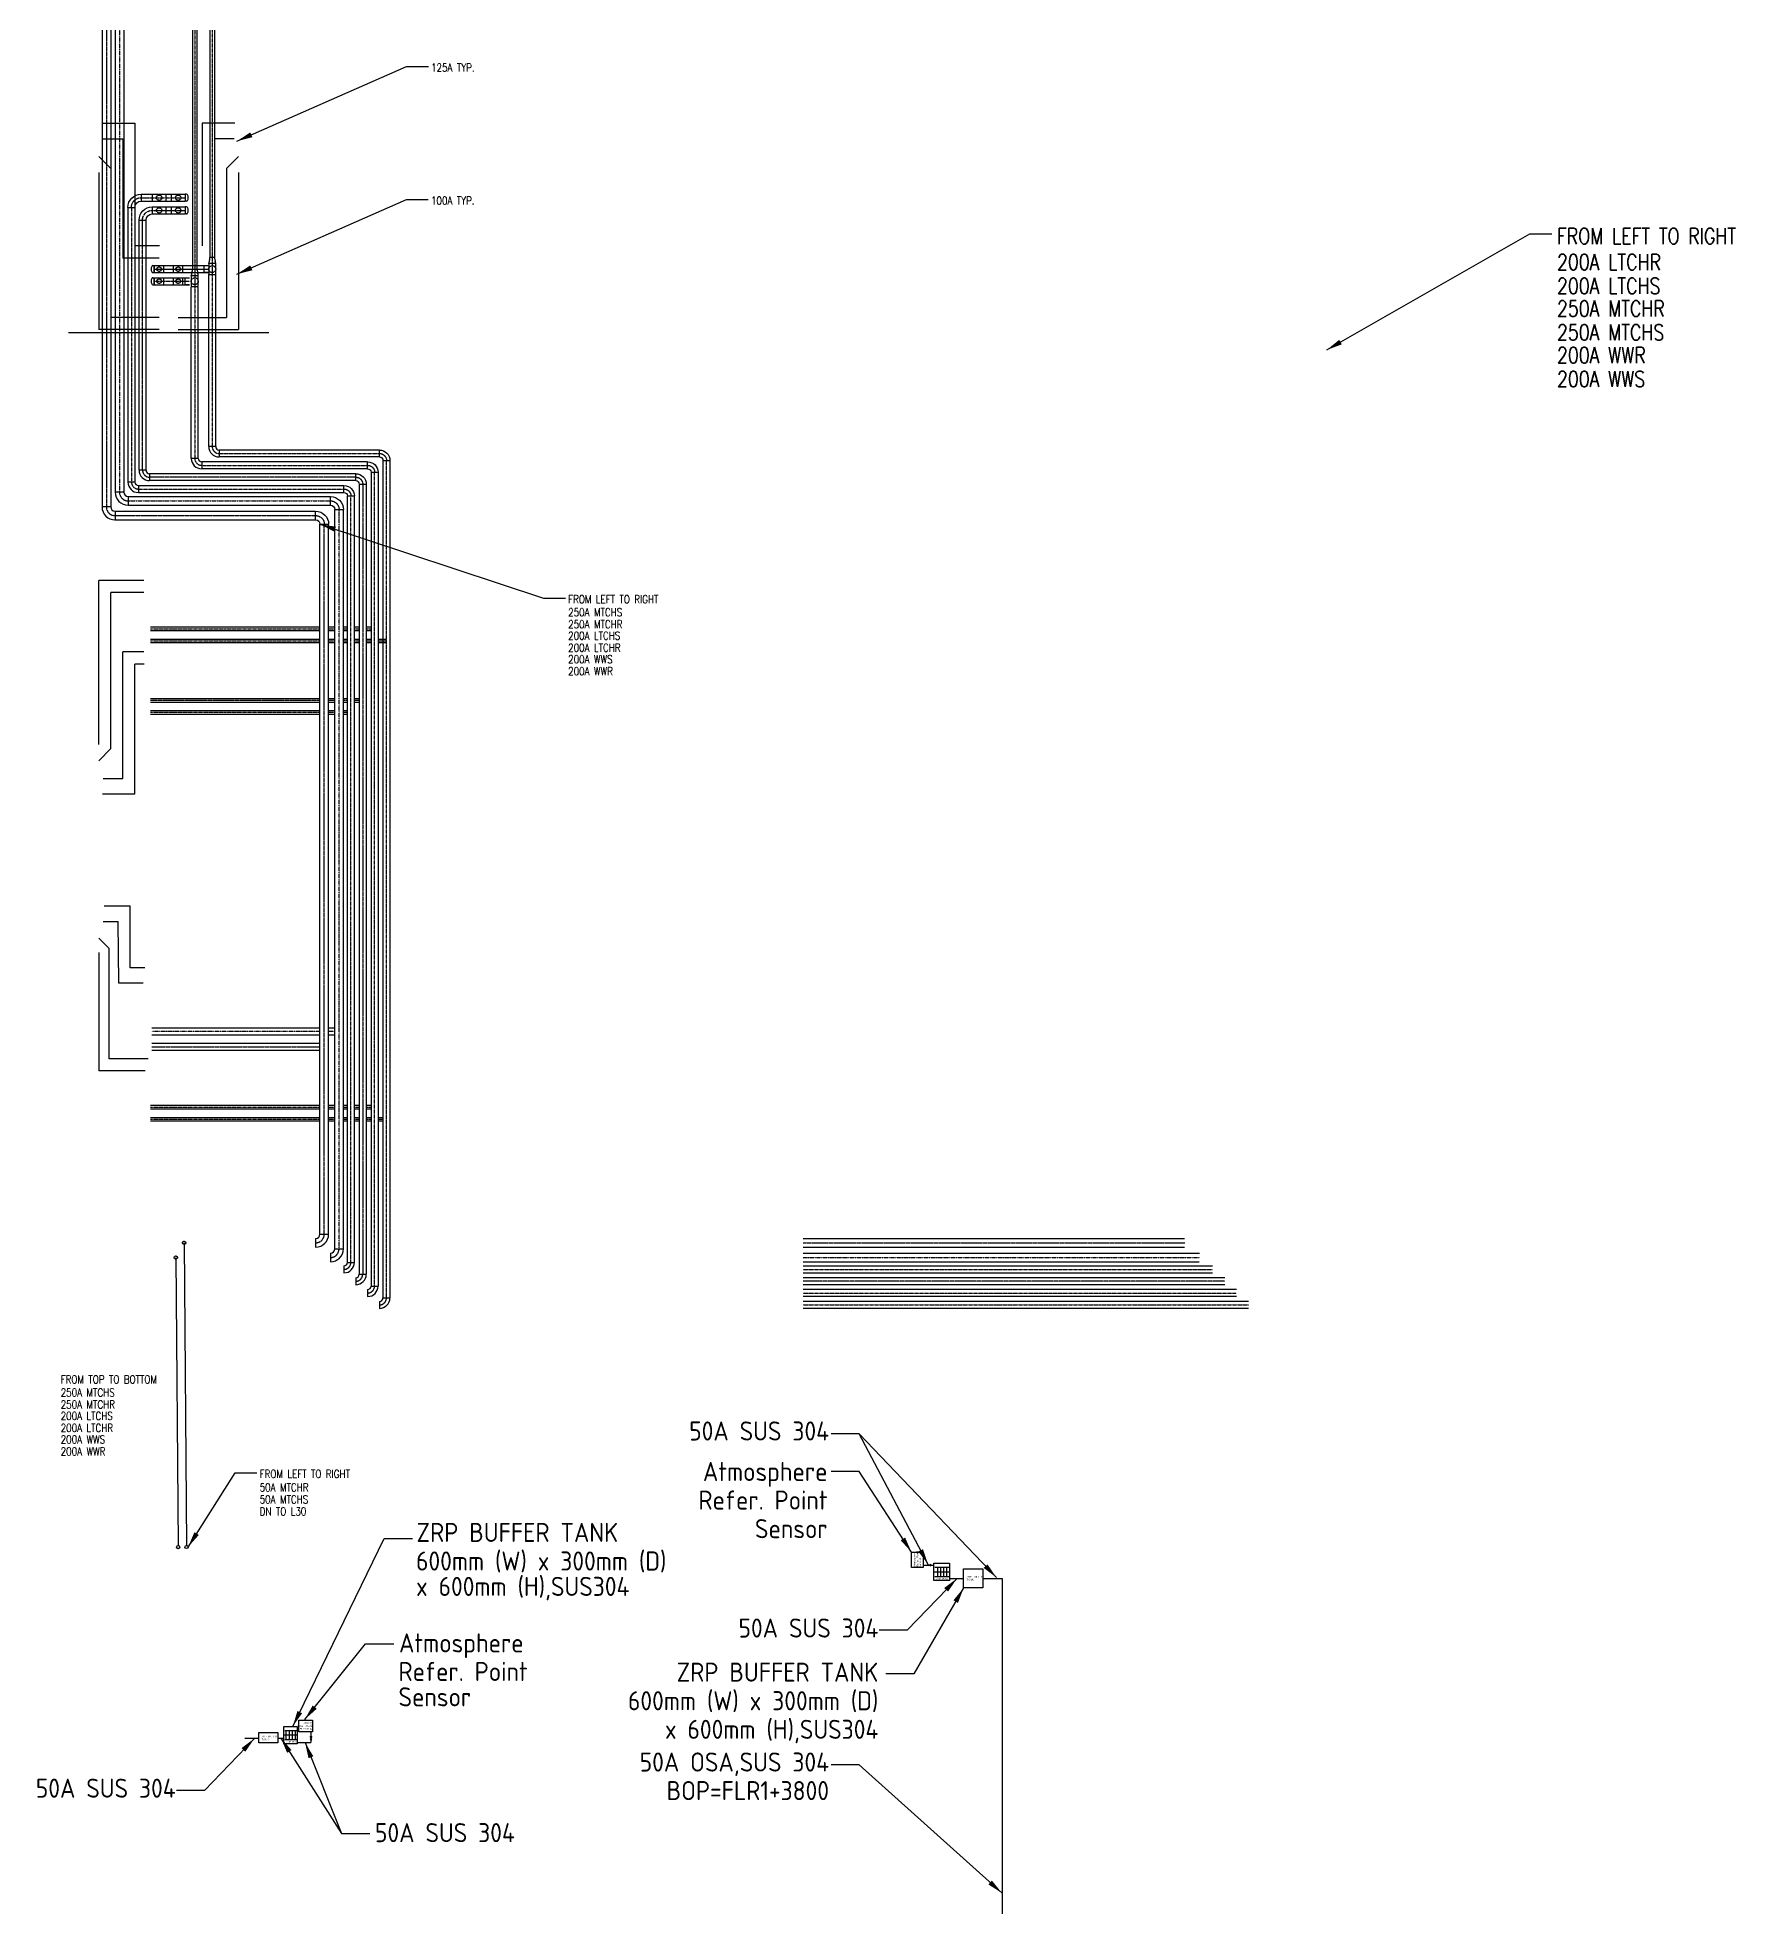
# Model space of a CAD drawing. Extents: x -32000 to 416743, y -254124 to 144214.
# Drawn here: x 359205 to 412674, y 19859 to 78729 of the extents above; entities that cross this region are included whole.
import ezdxf
from ezdxf.enums import TextEntityAlignment as Align

# ---------------------------------------------------------------- set-up
doc = ezdxf.new("R2010")
doc.units = 0
doc.header["$LTSCALE"] = 10
for name, pattern in [('XFM1P40$0$CENTER', [2, 1.25, -0.25, 0.25, -0.25]), ('XFM1P40$0$CENTER2', [1.125, 0.75, -0.125, 0.125, -0.125]), ('XFM1P40$0$HIDDEN2', [0.1875, 0.125, -0.0625])]:
    doc.linetypes.add(name, pattern=pattern)
for name, color, linetype in [('XFAC-F-IS-OSA-40-南棟$0$DETL-TXT', 250, 'Continuous'), ('XFAC-F-IS-OSA-40-南棟$0$I-EQ-TXT', 250, 'Continuous'), ('XFAC-F-IS-OSA-40-南棟$0$I-MEQPM-COMP', 2, 'Continuous'), ('XFAC-F-IS-OSA-40-南棟$0$I-OSA-PIPE', 140, 'Continuous'), ('XFAC-F-IS-OSA-40-南棟$0$IC-PNL-TXT', 250, 'Continuous'), ('XFAC-F-IS-OSA-40-南棟$0$U-EQPM', 22, 'Continuous'), ('XFAC-F-IS-OSA-40-南棟$0$界面', 4, 'Continuous'), ('XFM1P40$0$M-CWTR-CENT', 1, 'XFM1P40$0$CENTER2'), ('XFM1P40$0$M-CWTR-TEXT', 250, 'Continuous'), ('XFM1P40$0$M-PIPE-CHWR13', 94, 'Continuous'), ('XFM1P40$0$M-PIPE-CHWR13_CL', 93, 'XFM1P40$0$CENTER2'), ('XFM1P40$0$M-PIPE-CHWR20', 110, 'Continuous'), ('XFM1P40$0$M-PIPE-CHWR20_CL', 111, 'XFM1P40$0$CENTER'), ('XFM1P40$0$M-PIPE-CHWS12', 130, 'Continuous'), ('XFM1P40$0$M-PIPE-CHWS12_CL', 132, 'XFM1P40$0$CENTER2'), ('XFM1P40$0$M-PIPE-CHWS5', 160, 'Continuous'), ('XFM1P40$0$M-PIPE-CHWS5_CL', 161, 'XFM1P40$0$CENTER2'), ('XFM1P40$0$M-PIPE-TEXT-ARROR', 250, 'Continuous'), ('XFM1P40$0$M-PIPE-WWR28', 22, 'Continuous'), ('XFM1P40$0$M-PIPE-WWR28_CL', 23, 'XFM1P40$0$CENTER2'), ('XFM1P40$0$M-PIPE-WWS35', 10, 'Continuous'), ('XFM1P40$0$M-PIPE-WWS35_CL', 11, 'XFM1P40$0$CENTER2')]:
    doc.layers.add(name, color=color, linetype=linetype)
doc.styles.add('XFAC-F-IS-OSA-40-南棟$0$aa-txt', font='isocp.shx', dxfattribs={"bigfont": 'chineset.shx'})
doc.styles.add('XFM1P40$0$12P7-XCM2P10$0$AA-TXT', font='simplex.shx', dxfattribs={"bigfont": 'china.shx'})
doc.styles.add('XFM1P40$0$STANDARD', font='SIMPLEX', dxfattribs={"bigfont": 'BIGFONT'})
doc.dimstyles.new('XFAC-F-IS-OSA-40-南棟$0$adim-200', dxfattribs={"dimscale": 200, "dimtxt": 0.3, "dimasz": 0.25, "dimexe": 0.1, "dimexo": 0.5, "dimgap": 0.15, "dimtad": 0, "dimdec": 4, "dimzin": 3, "dimdsep": 46, "dimtxsty": 'XFAC-F-IS-OSA-40-南棟$0$aa-txt', "dimcen": 2.5, "dimclrd": 256, "dimclre": 256, "dimclrt": 256, "dimadec": 0, "dimazin": 0, "dimtfac": 1, "dimtdec": 0, "dimtmove": 0, "dimatfit": 3, "dimfxl": 1, "dimtolj": 1, "dimtzin": 0, "dimarcsym": 0})
doc.dimstyles.new('XFM1P40$0$Standard', dxfattribs={"dimtxt": 0.18, "dimasz": 0.18, "dimexe": 0.18, "dimexo": 0.0625, "dimgap": 0.09, "dimtad": 0, "dimtih": 1, "dimtoh": 1, "dimdec": 4, "dimzin": 0, "dimdsep": 46, "dimtxsty": 'XFM1P40$0$STANDARD', "dimcen": 0.09, "dimadec": 0, "dimazin": 0, "dimtfac": 1, "dimtdec": 4, "dimtofl": 0, "dimtmove": 0, "dimatfit": 3, "dimfxl": 1, "dimtolj": 1, "dimtzin": 0, "dimarcsym": 0})

# ---------------------------------------------------------------- blocks, each defined once
blk = doc.blocks.new('XFM1P40$0$Ca-200')
for p, q in [((-11, 0), (11, 0)), ((11, -4.3), (11, 0)), ((-11, -4.3), (-11, 0))]:
    blk.add_line(p, q)
for centre, radius, start, end in [((-6.8, -4.3), 4.2, 180, 241.90824), ((0, 8.4), 18.5, 241.90824, 298.09176), ((6.8, -4.3), 4.2, 298.09176, 0)]:
    blk.add_arc(centre, radius, start, end)
blk = doc.blocks.new('XFM1P40$0$Ca-250')
for p, q in [((13.7, 0), (-13.7, 0)), ((-13.7, -5.4), (-13.7, 0)), ((13.7, -5.4), (13.7, 0))]:
    blk.add_line(p, q)
for centre, radius, start, end in [((-8.5, -5.4), 5.17, 180, 241.93827), ((0, 10.5), 23.2, 241.93827, 298.06173), ((8.5, -5.4), 5.17, 298.06173, 0)]:
    blk.add_arc(centre, radius, start, end)
blk = doc.blocks.new('XFM1P40$0$Es-250')
for p, q in [((-38.1, 51.7525), (-38.1, 24.4475)), ((13.6525, 0), (-13.6525, 0))]:
    blk.add_line(p, q)
for radius in [51.7525, 24.4475]:
    blk.add_arc((-38.1, 0), radius, 0, 90)
at = {"color": 1, "linetype": 'XFM1P40$0$CENTER'}
blk.add_arc((-38.1, 0), 38.1, 0, 90, dxfattribs=at)
blk = doc.blocks.new('XFM1P40$0$90h-12')
at = {"ltscale": 1000}
for p, q in [((32.385, 0), (0, 0)), ((48.5775, 16.1925), (48.5775, 48.5775))]:
    blk.add_line(p, q, dxfattribs=at)
for radius in [48.5775, 16.1925]:
    blk.add_arc((48.5775, 0), radius, 90, 180, dxfattribs=at)
at = {"layer": 'XFM1P40$0$M-CWTR-CENT'}
blk.add_arc((48.5775, 0), 32.385, 90, 180, dxfattribs=at)
blk = doc.blocks.new('XFM1P40')
blk.add_line((360187.9, 69432.8), (366487.9, 69432.8))
at = {"layer": 'XFM1P40$0$M-PIPE-CHWR13'}
for p, q in [((361252.1, 76029.4), (362277.9, 76029.4)), ((362277.9, 76029.4), (362277.9, 72160.7)), ((364397.9, 76029.4), (364397.9, 72160.7)), ((365423.8, 76029.4), (364397.9, 76029.4)), ((362817.1, 73390.2, 0), (363859.5, 73390.2, 0)), ((362817.1, 73171.1, 0), (363859.5, 73171.1, 0)), ((362821.6, 73390.2, 0), (362821.6, 73171.1, 0)), ((363254.2, 73390.2, 0), (363254.2, 73171.1, 0)), ((363421.6, 73390.2, 0), (363421.6, 73171.1, 0)), ((363854.2, 73390.2, 0), (363854.2, 73171.1, 0)), ((362406.4, 65097.3, 0), (362406.4, 72975, 0)), ((362625.5, 65097.3, 0), (362625.5, 72975, 0)), ((363050.5, 72160.7), (362277.9, 72160.7)), ((369229.7, 64987.8, 0), (362735, 64987.8, 0)), ((369229.7, 64768.8, 0), (362735, 64768.8, 0)), ((369339.2, 64659.3, 0), (369339.2, 39775.1, 0)), ((369558.2, 64659.3, 0), (369558.2, 39775.1, 0)), ((362277.9, 54900.9), (362277.9, 58994.2)), ((362570.6, 58994.2), (362277.9, 58994.2)), ((362768.2, 57911.2, 0), (368102.9, 57911.2, 0)), ((362768.2, 57797.2, 0), (368102.9, 57797.2, 0)), ((368375.9, 57911.2, 0), (368566.4, 57911.2, 0)), ((368375.9, 57797.2, 0), (368566.4, 57797.2, 0)), ((368839.4, 57911.2, 0), (368966.4, 57911.2, 0)), ((368839.4, 57797.2, 0), (368966.4, 57797.2, 0)), ((369185.3, 57911.2, 0), (369339.2, 57911.2, 0)), ((369185.3, 57797.2, 0), (369339.2, 57797.2, 0)), ((361252.1, 54900.9), (362277.9, 54900.9)), ((396590.9, 39665.6, 0), (383320.3, 39665.6, 0)), ((396590.9, 39446.6, 0), (383320.3, 39446.6, 0))]:
    blk.add_line(p, q, dxfattribs=at)
at = {"layer": 'XFM1P40$0$M-PIPE-CHWR13_CL', "ltscale": 0.5}
for p, q in [((362821.6, 73280.7, 0), (363853.8, 73280.7, 0)), ((362516, 65097.3, 0), (362516, 72975, 0)), ((369229.7, 64878.3, 0), (362735, 64878.3, 0)), ((369448.7, 64659.3, 0), (369448.7, 39775.1, 0)), ((362768.2, 57854.2, 0), (368102.9, 57854.2, 0)), ((368375.9, 57854.2, 0), (368566.4, 57854.2, 0)), ((368839.4, 57854.2, 0), (368966.4, 57854.2, 0)), ((369185.3, 57854.2, 0), (369339.2, 57854.2, 0)), ((396590.9, 39556.1, 0), (383320.3, 39556.1, 0))]:
    blk.add_line(p, q, dxfattribs=at)
at = {"layer": 'XFM1P40$0$M-PIPE-CHWR13_CL', "linetype": 'XFM1P40$0$HIDDEN2', "ltscale": 0.5}
for centre in [(363037.9, 73280.7, 0), (363637.9, 73280.7, 0)]:
    blk.add_circle(centre, 84.2, dxfattribs=at)
at = {"layer": 'XFM1P40$0$M-PIPE-CHWR20'}
for p, q in [((361652.8, 83340.8, 0), (361652.8, 64405.5, 0)), ((361925.8, 83341.2, 0), (361925.8, 64405.5, 0)), ((362062.3, 64269, 0), (368429.9, 64269, 0)), ((362062.3, 63996, 0), (368429.9, 63996, 0)), ((368566.4, 40574.9, 0), (368566.4, 63859.5, 0)), ((368839.4, 40574.5, 0), (368839.4, 63859.5, 0)), ((361277.5, 50885.5), (361743.1, 50885.5, 0)), ((361767.7, 48938.7, 0), (361743.1, 50885.5, 0)), ((362532.6, 48938.7), (361767.7, 48938.7, 0)), ((362807.1, 47538.2), (368102.9, 47538.2, 0)), ((362807.1, 47319.2), (368102.9, 47319.2, 0)), ((368375.9, 47538.2, 0), (368566.4, 47538.2, 0)), ((368375.9, 47319.2, 0), (368566.4, 47319.2, 0)), ((363563.8, 40301.9, 0), (363637.5, 31232.6, 0)), ((383320.3, 40438.4, 0), (395791.1, 40438.4, 0)), ((383320.3, 40165.4, 0), (395788.9, 40165.4, 0))]:
    blk.add_line(p, q, dxfattribs=at)
blk.add_circle((363637.9, 31182.6), 50, dxfattribs=at)
at = {"layer": 'XFM1P40$0$M-PIPE-CHWR20_CL', "ltscale": 0.5}
for p, q in [((361789.3, 83340.8, 0), (361789.3, 64405.5, 0)), ((362062.3, 64132.5, 0), (368429.9, 64132.5, 0)), ((368702.9, 40574.9, 0), (368702.9, 63859.5, 0)), ((362807.1, 47428.7), (368102.9, 47428.7, 0)), ((368375.9, 47428.7, 0), (368566.4, 47428.7, 0)), ((383320.3, 40301.9, 0), (395791.1, 40301.9, 0))]:
    blk.add_line(p, q, dxfattribs=at)
blk.add_circle((363563.8, 40301.9, 0), 50, dxfattribs=at)
at = {"layer": 'XFM1P40$0$M-PIPE-CHWS12'}
for p, q in [((361239.3, 83943.2, 0), (361239.3, 63941.9, 0)), ((361512.3, 83941.1, 0), (361512.3, 63941.9, 0)), ((361639.6, 63805.4, 0), (367966.4, 63805.4, 0)), ((361644.9, 63532.4, 0), (367966.4, 63532.4, 0)), ((368102.9, 41039.8, 0), (368102.9, 63395.9, 0)), ((368375.9, 41038.5, 0), (368375.9, 63395.9, 0)), ((361302.9, 51375.5), (362127.7, 51375.5, 0)), ((362127.7, 49428.7, 0), (362127.7, 51375.5, 0)), ((362588, 49428.7), (362127.7, 49428.7, 0)), ((362807.1, 47048.2), (368102.9, 47048.2, 0)), ((362807.1, 46829.2), (368102.9, 46829.2, 0)), ((363825.3, 40765.5, 0), (363898.8, 31234.6, 0)), ((383320.3, 40902, 0), (395326, 40902, 0)), ((383320.3, 40629, 0), (395326.9, 40629, 0))]:
    blk.add_line(p, q, dxfattribs=at)
blk.add_circle((363899.3, 31184.6, 0), 50, dxfattribs=at)
at = {"layer": 'XFM1P40$0$M-PIPE-CHWS12_CL', "ltscale": 0.5}
for p, q in [((361375.8, 83943.2, 0), (361375.8, 63941.9, 0)), ((361648.8, 63668.9, 0), (367966.4, 63668.9, 0)), ((368239.4, 41038.5, 0), (368239.4, 63395.9, 0)), ((362807.1, 46938.7), (368102.9, 46938.7, 0)), ((383320.3, 40765.5, 0), (395327.5, 40765.5, 0))]:
    blk.add_line(p, q, dxfattribs=at)
blk.add_circle((363825.3, 40765.5, 0), 50, dxfattribs=at)
at = {"layer": 'XFM1P40$0$M-PIPE-CHWS5'}
for p, q in [((361277.5, 75539.4), (361897.9, 75539.4)), ((361897.9, 75539.4), (361897.9, 71780.7)), ((364777.9, 75539.4), (364777.9, 71780.7)), ((365398.4, 75539.4), (364777.9, 75539.4)), ((362471.6, 73790.2, 0), (363854.2, 73790.2, 0)), ((362056.4, 73375, 0), (362056.4, 64722, 0)), ((362275.5, 73375, 0), (362275.5, 64722, 0)), ((362471.6, 73571.1, 0), (363854.2, 73571.1, 0)), ((363037.9, 71780.7), (361897.9, 71780.7)), ((362384.8, 64614.9, 0), (368856.8, 64614.9, 0)), ((362385, 64395.9, 0), (368856.8, 64395.9, 0)), ((368966.4, 40148, 0), (368966.4, 64286.4, 0)), ((369185.3, 40148, 0), (369185.3, 64286.4, 0)), ((361897.9, 55390.9), (361897.9, 59374.2)), ((362558, 59374.2), (361897.9, 59374.2)), ((362768.2, 57531.2, 0), (368102.9, 57531.2, 0)), ((362768.2, 57417.2, 0), (368102.9, 57417.2, 0)), ((368375.9, 57531.2, 0), (368566.4, 57531.2, 0)), ((368375.9, 57417.2, 0), (368566.4, 57417.2, 0)), ((368839.4, 57531.2, 0), (368966.4, 57531.2, 0)), ((368839.4, 57417.2, 0), (368966.4, 57417.2, 0)), ((361277.5, 55390.9), (361897.9, 55390.9)), ((383320.3, 40038.5, 0), (396200.6, 40038.5, 0)), ((383320.3, 39819.5, 0), (396200.6, 39819.5, 0))]:
    blk.add_line(p, q, dxfattribs=at)
at = {"layer": 'XFM1P40$0$M-PIPE-CHWS5', "linetype": 'Continuous'}
for p, q in [((362821.6, 73790.2, 0), (362821.6, 73571.1, 0)), ((363254.2, 73790.2, 0), (363254.2, 73571.1, 0)), ((363421.6, 73790.2, 0), (363421.6, 73571.1, 0)), ((363854.2, 73790.2, 0), (363854.2, 73571.1, 0))]:
    blk.add_line(p, q, dxfattribs=at)
at = {"layer": 'XFM1P40$0$M-PIPE-CHWS5_CL'}
for p, q in [((362471.6, 73680.7, 0), (363854.2, 73680.7, 0)), ((362166, 73375, 0), (362166, 64724.4, 0)), ((362385, 64505.4, 0), (368856.8, 64505.4, 0)), ((369075.8, 40148, 0), (369075.8, 64286.4, 0)), ((362768.2, 57474.2, 0), (368102.9, 57474.2, 0)), ((368375.9, 57474.2, 0), (368566.4, 57474.2, 0)), ((368839.4, 57474.2, 0), (368966.4, 57474.2, 0)), ((383320.3, 39929, 0), (396200.6, 39929, 0))]:
    blk.add_line(p, q, dxfattribs=at)
at = {"layer": 'XFM1P40$0$M-PIPE-CHWS5_CL', "linetype": 'XFM1P40$0$HIDDEN2', "ltscale": 0.5}
for centre in [(363037.9, 73680.7, 0), (363637.9, 73680.7, 0)]:
    blk.add_circle(centre, 84.2, dxfattribs=at)
at = {"layer": 'XFM1P40$0$M-PIPE-WWR28'}
for p, q in [((364088.4, 85918.8, 0), (364088.4, 71425.6, 0)), ((364229.7, 85918.8, 0), (364229.7, 71425.7, 0)), ((361137.9, 74981.1), (361517.9, 74601.1)), ((365537.9, 74981.1), (365157.9, 74601.1)), ((361517.9, 74601.1), (361517.9, 69910.7)), ((365157.9, 74601.1), (365157.9, 69910.7)), ((364049.5, 71222.4, 0), (364049.5, 71233.6, 0)), ((364076.8, 71361.4, 0), (364061.1, 71291.5, 0)), ((364088.4, 71425.6, 0), (364229.7, 71425.7, 0)), ((364088.4, 71425.6, 0), (364088.4, 71419.2, 0)), ((364229.7, 71425.7, 0), (364229.7, 71419.3, 0)), ((364241.3, 71361.5, 0), (364256.9, 71291.5, 0)), ((364268.5, 71222.4, 0), (364268.5, 71233.6, 0)), ((362886.6, 71160.2, 0), (363997.1, 71160.2, 0)), ((362886.6, 70941.2, 0), (362886.6, 71160.2, 0)), ((362886.6, 70941.2, 0), (363997.1, 70941.2, 0)), ((363189.3, 70941.2, 0), (363189.3, 71160.2, 0)), ((363486.6, 70941.2, 0), (363486.6, 71160.2, 0)), ((363789.3, 70941.2, 0), (363789.3, 71160.2, 0)), ((364268.5, 71222.4, 0), (364049.5, 71222.4, 0)), ((364049.8, 65470.2, 0), (364049.8, 70865.4, 0)), ((364268.2, 65470.2, 0), (364268.2, 70865.4, 0)), ((363037.9, 69910.7), (361517.9, 69910.7)), ((363637.9, 69910.7), (365157.9, 69910.7)), ((369602.7, 65360.7, 0), (364378, 65360.7, 0)), ((369602.7, 65141.7, 0), (364376.3, 65141.7, 0)), ((369712.2, 65032.2, 0), (369712.2, 39401.6, 0)), ((369931.2, 65032.2, 0), (369931.2, 39402.2, 0)), ((362558, 61244.2), (361517.9, 61244.2)), ((361517.9, 56329.2), (361517.9, 61244.2)), ((362768.2, 60161.2, 0), (368102.9, 60161.2, 0)), ((368375.9, 60161.2, 0), (368566.4, 60161.2, 0)), ((368839.4, 60161.2, 0), (368966.4, 60161.2, 0)), ((369185.3, 60161.2, 0), (369339.2, 60161.2, 0)), ((369558.2, 60161.2, 0), (369712.2, 60161.2, 0)), ((362768.2, 60047.2, 0), (368102.9, 60047.2, 0)), ((368375.9, 60047.2, 0), (368566.4, 60047.2, 0)), ((368839.4, 60047.2, 0), (368966.4, 60047.2, 0)), ((369185.3, 60047.2, 0), (369339.2, 60047.2, 0)), ((369558.2, 60047.2, 0), (369712.2, 60047.2, 0)), ((361137.9, 55949.2), (361517.9, 56329.2)), ((361137.9, 49910), (361137.9, 46181.7)), ((362697.6, 46561.7, 0), (361467.8, 46561.7, 0)), ((362768.2, 45095.7, 0), (368102.9, 45095.7, 0)), ((362768.2, 44981.7, 0), (368102.9, 44981.7, 0)), ((368375.9, 45095.7, 0), (368566.4, 45095.7, 0)), ((368375.9, 44981.7, 0), (368566.4, 44981.7, 0)), ((368839.4, 45095.7, 0), (368966.4, 45095.7, 0)), ((368839.4, 44981.7, 0), (368966.4, 44981.7, 0)), ((369185.3, 45095.7, 0), (369339.2, 45095.7, 0)), ((369185.3, 44981.7, 0), (369339.2, 44981.7, 0)), ((369558.2, 45095.7, 0), (369712.2, 45095.7, 0)), ((369558.2, 44981.7, 0), (369712.2, 44981.7, 0)), ((396960.1, 39292.7, 0), (383320.3, 39292.7, 0)), ((396963.8, 39073.7, 0), (383320.3, 39073.7, 0))]:
    blk.add_line(p, q, dxfattribs=at)
at = {"layer": 'XFM1P40$0$M-PIPE-WWR28', "linetype": 'Continuous'}
for p, q in [((362886.6, 71321.2, 0), (362886.6, 71540.2, 0)), ((363189.3, 71321.2, 0), (363189.3, 71540.2, 0)), ((363486.6, 71321.2, 0), (363486.6, 71540.2, 0)), ((363789.3, 71321.2, 0), (363789.3, 71540.2, 0))]:
    blk.add_line(p, q, dxfattribs=at)
at = {"layer": 'XFM1P40$0$M-PIPE-WWR28', "elevation": 0}
blk.add_lwpolyline([(363997.1, 70941.1), (363854.2, 70941.1), (363854.2, 71160.2), (363997.1, 71160.2)], dxfattribs=at)
blk.add_lwpolyline([(364049.5, 71222.4), (364049.5, 70878.9), (364268.5, 70878.9), (364268.5, 71222.4)], close=True, dxfattribs=at)
at = {"layer": 'XFM1P40$0$M-PIPE-WWR28'}
for centre, start, end in [((364199.5, 71233.6, 0), 157.328656, 180), ((363938.4, 71419.2, 0), 337.328656, 0), ((364379.7, 71419.3, 0), 180, 202.671344), ((364118.5, 71233.6, 0), 0, 22.671344)]:
    blk.add_arc(centre, 150, start, end, dxfattribs=at)
at = {"layer": 'XFM1P40$0$M-PIPE-WWR28_CL'}
for p, q in [((364159, 85811.3, 0), (364159, 65470.2, 0)), ((362886.6, 71050.7, 0), (363997.1, 71050.7, 0)), ((364378, 65251.2, 0), (369602.7, 65251.2, 0)), ((369821.7, 39402.2, 0), (369821.7, 65032.2, 0)), ((362768.2, 60104.2, 0), (368102.9, 60104.2, 0)), ((368375.9, 60104.2, 0), (368566.4, 60104.2, 0)), ((368839.4, 60104.2, 0), (368966.4, 60104.2, 0)), ((369185.3, 60104.2, 0), (369339.2, 60104.2, 0)), ((369558.2, 60104.2, 0), (369712.2, 60104.2, 0)), ((362768.2, 45038.7, 0), (368102.9, 45038.7, 0)), ((368375.9, 45038.7, 0), (368566.4, 45038.7, 0)), ((368839.4, 45038.7, 0), (368966.4, 45038.7, 0)), ((369185.3, 45038.7, 0), (369339.2, 45038.7, 0)), ((369558.2, 45038.7, 0), (369712.2, 45038.7, 0)), ((383320.3, 39183.2, 0), (396963.8, 39183.2, 0))]:
    blk.add_line(p, q, dxfattribs=at)
for centre, radius in [((363037.9, 71050.7, 0), 71.5), ((363637.9, 71050.7, 0), 71.5), ((364159, 71050.7, 0), 109.5)]:
    blk.add_circle(centre, radius, dxfattribs=at)
at = {"layer": 'XFM1P40$0$M-PIPE-WWS35'}
for p, q in [((364638.4, 86296.3, 0), (364638.4, 71806.1, 0)), ((364779.7, 86296.3, 0), (364779.7, 71806.1, 0)), ((361137.9, 74474.1), (361137.9, 69530.7)), ((365537.9, 74474.1), (365537.9, 69530.7)), ((362886.6, 71540.2, 0), (364599.2, 71540.2, 0)), ((362886.6, 71321.2, 0), (364599.2, 71321.2, 0)), ((364599.2, 71602.9, 0), (364599.2, 71614.1, 0)), ((364818.8, 71602.9, 0), (364599.2, 71602.9, 0)), ((364599.5, 65842.9, 0), (364599.5, 71258.4, 0)), ((364626.8, 71741.8, 0), (364610.8, 71671.9, 0)), ((364638.4, 71806.1, 0), (364638.4, 71799.6, 0)), ((364638.4, 71806.1, 0), (364779.7, 71806.1, 0)), ((364779.7, 71806.1, 0), (364779.7, 71799.6, 0)), ((364791.3, 71741.8, 0), (364807.2, 71671.9, 0)), ((364818.5, 65843.1, 0), (364818.5, 71258.4, 0)), ((364818.8, 71602.9, 0), (364818.8, 71614.1, 0)), ((363037.9, 69530.7), (361137.9, 69530.7)), ((363637.9, 69530.7), (365537.9, 69530.7)), ((369975.6, 65514.6, 0), (364928, 65514.6, 0)), ((369975.6, 65733.6, 0), (364928.7, 65733.6, 0)), ((370085.1, 65405.1, 0), (370085.1, 39029.3, 0)), ((370304.1, 65405.1, 0), (370304.1, 39028.1, 0)), ((361137.9, 56456.2), (361137.9, 61624.2)), ((362558, 61624.2), (361137.9, 61624.2)), ((362768.2, 59781.2, 0), (368102.9, 59781.2, 0)), ((362768.2, 59667.2, 0), (368102.9, 59667.2, 0)), ((368375.9, 59781.2, 0), (368566.4, 59781.2, 0)), ((368375.9, 59667.2, 0), (368566.4, 59667.2, 0)), ((368839.4, 59781.2, 0), (368966.4, 59781.2, 0)), ((368839.4, 59667.2, 0), (368966.4, 59667.2, 0)), ((369185.3, 59781.2, 0), (369339.2, 59781.2, 0)), ((369185.3, 59667.2, 0), (369339.2, 59667.2, 0)), ((369558.2, 59781.2, 0), (369712.2, 59781.2, 0)), ((369558.2, 59667.2, 0), (369712.2, 59667.2, 0)), ((369931.2, 59781.2, 0), (370194.6, 59781.2, 0)), ((369931.2, 59667.2, 0), (370194.6, 59667.2, 0)), ((361137.9, 50360.7), (361467.8, 50030.8)), ((361467.8, 46561.7, 0), (361467.8, 50030.8)), ((362595.7, 46181.7, 0), (361137.9, 46181.7, 0)), ((362768.2, 44715.7, 0), (368102.9, 44715.7, 0)), ((362768.2, 44601.7, 0), (368102.9, 44601.7, 0)), ((368375.9, 44715.7, 0), (368566.4, 44715.7, 0)), ((368375.9, 44601.7, 0), (368566.4, 44601.7, 0)), ((368839.4, 44715.7, 0), (368966.4, 44715.7, 0)), ((368839.4, 44601.7, 0), (368966.4, 44601.7, 0)), ((369185.3, 44715.7, 0), (369339.2, 44715.7, 0)), ((369185.3, 44601.7, 0), (369339.2, 44601.7, 0)), ((369558.2, 44715.7, 0), (369712.2, 44715.7, 0)), ((369558.2, 44601.7, 0), (369712.2, 44601.7, 0)), ((369931.2, 44715.7, 0), (370085.1, 44715.7, 0)), ((369931.2, 44601.7, 0), (370085.1, 44601.7, 0)), ((397336.7, 38919.8, 0), (383320.3, 38919.8, 0)), ((397337.6, 38700.8, 0), (383320.3, 38700.8, 0))]:
    blk.add_line(p, q, dxfattribs=at)
at = {"layer": 'XFM1P40$0$M-PIPE-WWS35', "elevation": 0}
blk.add_lwpolyline([(364599.2, 71321.1), (364456.3, 71321.1), (364456.3, 71540.2), (364599.2, 71540.2)], dxfattribs=at)
blk.add_lwpolyline([(364599.2, 71602.9), (364599.2, 71258.4), (364818.8, 71258.4), (364818.8, 71602.9)], close=True, dxfattribs=at)
at = {"layer": 'XFM1P40$0$M-PIPE-WWS35'}
for centre, start, end in [((364749.2, 71614.1, 0), 157.328656, 180), ((364488.4, 71799.6, 0), 337.328656, 0), ((364929.7, 71799.6, 0), 180, 202.671344), ((364668.8, 71614.1, 0), 0, 22.671344)]:
    blk.add_arc(centre, 150, start, end, dxfattribs=at)
at = {"layer": 'XFM1P40$0$M-PIPE-WWS35_CL'}
for p, q in [((364709, 86301.7, 0), (364709, 65843.1, 0)), ((364928, 65624.1, 0), (369975.6, 65624.1, 0)), ((370194.6, 39029.3, 0), (370194.6, 65405.1, 0)), ((362768.2, 59724.2, 0), (368102.9, 59724.2, 0)), ((368375.9, 59724.2, 0), (368566.4, 59724.2, 0)), ((368839.4, 59724.2, 0), (368966.4, 59724.2, 0)), ((369185.3, 59724.2, 0), (369339.2, 59724.2, 0)), ((362768.2, 44658.7, 0), (368102.9, 44658.7, 0)), ((368375.9, 44658.7, 0), (368566.4, 44658.7, 0)), ((368839.4, 44658.7, 0), (368966.4, 44658.7, 0)), ((369185.3, 44658.7, 0), (369339.2, 44658.7, 0)), ((369558.2, 44658.7, 0), (369712.2, 44658.7, 0)), ((369931.2, 44658.7, 0), (370085.1, 44658.7, 0)), ((383320.3, 38810.3, 0), (397336.7, 38810.3, 0))]:
    blk.add_line(p, q, dxfattribs=at)
at = {"layer": 'XFM1P40$0$M-PIPE-WWS35_CL', "ltscale": 0.2}
for p, q in [((362886.6, 71430.7, 0), (364599.2, 71430.7, 0)), ((369558.2, 59724.2, 0), (369712.2, 59724.2, 0)), ((369931.2, 59724.2, 0), (370194.6, 59724.2, 0))]:
    blk.add_line(p, q, dxfattribs=at)
for centre in [(363037.9, 71430.7, 0), (363637.9, 71430.7, 0)]:
    blk.add_circle(centre, 71.5, dxfattribs=at)
at = {"layer": 'XFM1P40$0$M-PIPE-WWS35_CL', "ltscale": 0.5}
blk.add_circle((364709, 71430.7, 0), 109.5, dxfattribs=at)
at = {"layer": 'XFM1P40$0$M-PIPE-CHWR13'}
for name, p, xscale, yscale, zscale in [('XFM1P40$0$Es-250', (362516, 72975, 0), -8.02270230614692, 8.02270230614692, 8.02270230614692), ('XFM1P40$0$90h-12', (369558.2, 64659.3, 0), -6.762389995368712, 6.762389995368712, 6.762389995368712)]:
    blk.add_blockref(name, p, dxfattribs=dict(at, xscale=xscale, yscale=yscale, zscale=zscale))
for name, p, xscale, yscale, zscale, rotation in [('XFM1P40$0$Ca-250', (363854.2, 73280.7, 0), 8.022702314901842, 8.022702314901842, 8.022702314901842, 90), ('XFM1P40$0$90h-12', (362735, 64768.8, 0), 6.762389995368735, 6.762389995368735, 6.762389995368735, 90), ('XFM1P40$0$90h-12', (369558.2, 39775.1, 0), 6.762389995368712, 6.762389995368712, 6.762389995368712, 180)]:
    blk.add_blockref(name, p, dxfattribs=dict(at, xscale=xscale, yscale=yscale, zscale=zscale, rotation=rotation))
at = {"layer": 'XFM1P40$0$M-PIPE-CHWR20'}
for p, xscale, yscale, zscale, rotation in [((362062.3, 63996, 0), 8.429828624361518, 8.429828624361518, 8.429828624361518, 90), ((368839.4, 40574.9, 0), 8.429828624361495, 8.429828624361495, 8.429828624361495, 180)]:
    blk.add_blockref('XFM1P40$0$90h-12', p, dxfattribs=dict(at, xscale=xscale, yscale=yscale, zscale=zscale, rotation=rotation))
at = {"layer": 'XFM1P40$0$M-PIPE-CHWR20', "xscale": -8.429828624361495, "yscale": 8.429828624361495, "zscale": 8.429828624361495}
blk.add_blockref('XFM1P40$0$90h-12', (368839.4, 63859.5, 0), dxfattribs=at)
at = {"layer": 'XFM1P40$0$M-PIPE-CHWS12'}
for p, xscale, yscale, zscale, rotation in [((361648.8, 63532.4, 0), 8.429828624361518, 8.429828624361518, 8.429828624361518, 90), ((368375.9, 41038.5, 0), 8.429828624361495, 8.429828624361495, 8.429828624361495, 180)]:
    blk.add_blockref('XFM1P40$0$90h-12', p, dxfattribs=dict(at, xscale=xscale, yscale=yscale, zscale=zscale, rotation=rotation))
at = {"layer": 'XFM1P40$0$M-PIPE-CHWS12', "xscale": -8.429828624361495, "yscale": 8.429828624361495, "zscale": 8.429828624361495}
blk.add_blockref('XFM1P40$0$90h-12', (368375.9, 63395.9, 0), dxfattribs=at)
at = {"layer": 'XFM1P40$0$M-PIPE-CHWS5'}
for name, p, xscale, yscale, zscale in [('XFM1P40$0$Es-250', (362166, 73375, 0), -8.022702314901778, 8.022702314901778, 8.022702314901778), ('XFM1P40$0$90h-12', (369185.3, 64286.4, 0), -6.762389995368712, 6.762389995368712, 6.762389995368712)]:
    blk.add_blockref(name, p, dxfattribs=dict(at, xscale=xscale, yscale=yscale, zscale=zscale))
for name, p, xscale, yscale, zscale, rotation in [('XFM1P40$0$Ca-250', (363854.2, 73680.7, 0), 8.022702314901842, 8.022702314901842, 8.022702314901842, 90), ('XFM1P40$0$90h-12', (362385, 64395.9, 0), 6.762389995368735, 6.762389995368735, 6.762389995368735, 90), ('XFM1P40$0$90h-12', (369185.3, 40148, 0), 6.762389995368712, 6.762389995368712, 6.762389995368712, 180)]:
    blk.add_blockref(name, p, dxfattribs=dict(at, xscale=xscale, yscale=yscale, zscale=zscale, rotation=rotation))
at = {"layer": 'XFM1P40$0$M-PIPE-WWR28', "linetype": 'Continuous', "xscale": 10.00000000000003, "yscale": 10.00000000000003, "zscale": 10.00000000000003, "rotation": 270}
blk.add_blockref('XFM1P40$0$Ca-200', (362886.6, 71430.2, 0), dxfattribs=at)
at = {"layer": 'XFM1P40$0$M-PIPE-WWR28'}
for name, p, xscale, yscale, zscale, rotation in [('XFM1P40$0$Ca-200', (362886.6, 71050.7, 0), 10.00000000000003, 10.00000000000003, 10.00000000000003, 270), ('XFM1P40$0$90h-12', (364378, 65141.7, 0), 6.762389995368735, 6.762389995368735, 6.762389995368735, 90), ('XFM1P40$0$90h-12', (369931.2, 39402.2, 0), 6.762389995368712, 6.762389995368712, 6.762389995368712, 180)]:
    blk.add_blockref(name, p, dxfattribs=dict(at, xscale=xscale, yscale=yscale, zscale=zscale, rotation=rotation))
at = {"layer": 'XFM1P40$0$M-PIPE-WWR28', "xscale": -6.762389995368712, "yscale": 6.762389995368712, "zscale": 6.762389995368712}
blk.add_blockref('XFM1P40$0$90h-12', (369931.2, 65032.2, 0), dxfattribs=at)
at = {"layer": 'XFM1P40$0$M-PIPE-WWS35'}
for p, xscale, yscale, zscale, rotation in [((364928, 65514.6, 0), 6.762389995368735, 6.762389995368735, 6.762389995368735, 90), ((370304.1, 39029.3, 0), 6.762389995368712, 6.762389995368712, 6.762389995368712, 180)]:
    blk.add_blockref('XFM1P40$0$90h-12', p, dxfattribs=dict(at, xscale=xscale, yscale=yscale, zscale=zscale, rotation=rotation))
at = {"layer": 'XFM1P40$0$M-PIPE-WWS35', "xscale": -6.762389995368712, "yscale": 6.762389995368712, "zscale": 6.762389995368712}
blk.add_blockref('XFM1P40$0$90h-12', (370304.1, 65405.1, 0), dxfattribs=at)
at = {"layer": 'XFM1P40$0$M-CWTR-TEXT', "style": 'XFM1P40$0$12P7-XCM2P10$0$AA-TXT', "width": 0.8}
for s, height, p in [('125A TYP.', 252, (371599.3, 77777.6)), ('100A TYP.', 252, (371597.6, 73588.2)), ('FROM LEFT TO RIGHT', 500, (407050.9, 72470.3)), ('200A LTCHR', 500, (407050.9, 71652.8)), ('200A LTCHS', 500, (407050.9, 70902.8)), ('250A MTCHR', 500, (407050.9, 70189.6)), ('250A MTCHS', 500, (407050.9, 69439.7)), ('200A WWR', 500, (407050.9, 68720.5)), ('200A WWS', 500, (407050.9, 67970.6)), ('250A MTCHS', 252, (375915.9, 60623.3, 0)), ('FROM LEFT TO RIGHT', 252, (375915.9, 61035.3, 0)), ('250A MTCHR', 252, (375915.9, 60245.3, 0)), ('200A LTCHS', 252, (375915.9, 59885.8, 0)), ('200A LTCHR', 252, (375915.9, 59507.8, 0)), ('200A WWS', 252, (375915.9, 59145.3, 0)), ('200A WWR', 252, (375915.9, 58767.3, 0)), ('FROM TOP TO BOTTOM', 252, (359938, 36462.7)), ('250A MTCHS', 252, (359938, 36050.6)), ('250A MTCHR', 252, (359938, 35672.6)), ('200A LTCHS', 252, (359938, 35313.1)), ('200A LTCHR', 252, (359938, 34935.1)), ('200A WWS', 252, (359938, 34572.7)), ('200A WWR', 252, (359938, 34194.7)), ('FROM LEFT TO RIGHT', 252, (366203.3, 33487)), ('50A MTCHR', 252, (366203.3, 33062.2)), ('50A MTCHS', 252, (366203.3, 32684.2)), ('DN TO L30', 252, (366203.3, 32306.2))]:
    blk.add_text(s, height=height, dxfattribs=at).set_placement(p, align=Align.MIDDLE_LEFT)
at = {"layer": 'XFM1P40$0$M-PIPE-TEXT-ARROR'}
for points in [[(365484.2, 75459.4), (370828.4, 77811.4), (371514.6, 77811.4)], [(365482.5, 71270), (370826.7, 73622), (371512.9, 73622)], [(399799.9, 68884.7), (406196.7, 72537.4), (406882.9, 72537.4)], [(368102.9, 63395.9, 0), (375145, 61069.1, 0), (375831.2, 61069.1, 0)], [(363949.3, 31184.6), (365432.4, 33520.8), (366118.6, 33520.8)]]:
    blk.add_leader(points, dimstyle='XFM1P40$0$Standard', override={"dimasz": 500}, dxfattribs=at)
blk = doc.blocks.new('XFAC-F-IS-OSA-40-南棟')
at = {"layer": 'XFAC-F-IS-OSA-40-南棟$0$I-MEQPM-COMP'}
for p, q in [((387338, 30637), (387248, 30592)), ((387248, 30637), (387338, 30592)), ((387248, 30637), (387248, 30592)), ((387338, 30637), (387338, 30592)), ((387428, 30405), (387900, 30405)), ((387459, 30549), (387927, 30549)), ((387459, 30261), (387927, 30261)), ((366997, 25411), (367385, 25411)), ((366966, 25267), (367385, 25267)), ((366997, 25123), (367385, 25123)), ((367842, 25117), (367797, 25207)), ((367842, 25207), (367797, 25117)), ((367842, 25207), (367797, 25207)), ((367842, 25117), (367797, 25117))]:
    blk.add_line(p, q, dxfattribs=at)
at = {"layer": 'XFAC-F-IS-OSA-40-南棟$0$I-OSA-PIPE'}
for p, q in [((387095, 30615), (387248, 30615)), ((387095, 30615), (387248, 30615)), ((387338, 30615), (387428, 30615)), ((387338, 30615), (387428, 30615)), ((387927, 30198), (388369, 30198)), ((388969, 30198), (389576, 30198)), ((389576, 30198), (389576, 17334)), ((367819, 25360), (367819, 25207)), ((365734, 25169), (366175, 25169)), ((366775, 25169), (366966, 25169)), ((367385, 25027), (367819, 25027)), ((367819, 25117), (367819, 25027)), ((367819, 25117), (367819, 25027))]:
    blk.add_line(p, q, dxfattribs=at)
at = {"layer": 'XFAC-F-IS-OSA-40-南棟$0$U-EQPM'}
for p, q in [((388369, 30498), (388969, 30498)), ((388369, 29898), (388369, 30498)), ((388969, 30498), (388969, 29898)), ((388969, 29898), (388369, 29898)), ((366175, 25338), (366775, 25338)), ((366175, 25017), (366175, 25338)), ((366775, 25338), (366775, 25017)), ((366775, 25017), (366175, 25017))]:
    blk.add_line(p, q, dxfattribs=at)
for points in [[(387095, 30541), (386728, 30541), (386728, 31021), (387095, 31021)], [(387428, 30128), (387428, 30673), (387927, 30673), (387927, 30128)], [(366966, 24990), (366966, 25535), (367385, 25535), (367385, 24990)], [(367869, 25727), (367869, 25360), (367439, 25360), (367439, 25727)]]:
    blk.add_lwpolyline(points, close=True, dxfattribs=at)
at = {"layer": 'XFAC-F-IS-OSA-40-南棟$0$界面'}
for p, q in [((387543, 30549), (387543, 30429)), ((387543, 30381), (387543, 30261)), ((387639, 30549), (387639, 30261)), ((387735, 30549), (387735, 30429)), ((387735, 30381), (387735, 30261)), ((387831, 30549), (387831, 30261)), ((367031, 25411), (367031, 25291)), ((367127, 25411), (367127, 25123)), ((367223, 25411), (367223, 25291)), ((367319, 25411), (367319, 25123)), ((367031, 25243), (367031, 25123)), ((367223, 25243), (367223, 25123))]:
    blk.add_line(p, q, dxfattribs=at)
at = {"layer": 'XFAC-F-IS-OSA-40-南棟$0$DETL-TXT', "style": 'XFAC-F-IS-OSA-40-南棟$0$aa-txt'}
for s, rotation, p in [('Atmosphere', 90, (386850, 30559)), ('Refer. Point', 90, (386940, 30559)), ('Sensor', 90, (387030, 30559)), ('Refer. Point', 180, (367869, 25572)), ('Atmosphere', 180, (367869, 25482)), ('Sensor', 180, (367869, 25662))]:
    blk.add_text(s, height=60, rotation=rotation, dxfattribs=at).set_placement(p)
for p in [(387497, 30151), (367033, 25019)]:
    blk.add_text('ZRP BOX', height=60, dxfattribs=at).set_placement(p)
at = {"layer": 'XFAC-F-IS-OSA-40-南棟$0$I-EQ-TXT', "style": 'XFAC-F-IS-OSA-40-南棟$0$aa-txt'}
for s, p in [('50A SUS 304', (384130, 34539)), ('Atmosphere', (384083, 33263)), ('Refer. Point', (384083, 32363)), ('Sensor', (384083, 31463)), ('50A SUS 304', (385682, 28333)), ('ZRP BUFFER TANK', (385682, 26943)), ('600mm (W) x 300mm (D)', (385682, 26043)), ('x 600mm (H),SUS304', (385682, 25143)), ('50A OSA,SUS 304', (384130, 24113)), ('50A SUS 304', (363558, 23289)), ('BOP=FLR1+3800', (384130, 23213))]:
    blk.add_text(s, height=600, dxfattribs=at).set_placement(p, align=Align.RIGHT)
for s, height, p in [('ZRP BUFFER TANK', 600, (371143, 31344)), ('600mm (W) x 300mm (D)', 600, (371127, 30444)), ('x 600mm (H),SUS304', 600, (371127, 29644)), ('ZRP BUFFER', 60, (388456, 30216)), ('TANK', 60, (388456, 30126)), ('Atmosphere', 600, (370591, 27865)), ('Refer. Point', 600, (370575, 26965)), ('Sensor', 600, (370575, 26165)), ('ZRP BUFFER', 60, (366263, 25187)), ('TANK', 60, (366263, 25097)), ('50A SUS 304', 600, (369834, 21889))]:
    blk.add_text(s, height=height, dxfattribs=at).set_placement(p)
at = {"layer": 'XFAC-F-IS-OSA-40-南棟$0$IC-PNL-TXT', "style": 'XFAC-F-IS-OSA-40-南棟$0$aa-txt', "width": 0.8}
for tag, p in [('PDP', (401602, 10269)), ('PLC', (402402, 10269)), ('PLC', (403202, 10269)), ('PLC', (404002, 10269))]:
    blk.add_attdef(tag, text='', height=400, rotation=180, dxfattribs=at).set_placement(p, align=Align.MIDDLE)
at = {"layer": 'XFAC-F-IS-OSA-40-南棟$0$IC-PNL-TXT', "color": 9, "style": 'XFAC-F-IS-OSA-40-南棟$0$aa-txt', "width": 0.8}
blk.add_attdef('PLC', text='', height=400, rotation=180, dxfattribs=at).set_placement((404802, 10269), align=Align.MIDDLE)
at = {"layer": 'XFAC-F-IS-OSA-40-南棟$0$I-EQ-TXT'}
for points in [[(387248, 30637), (385080, 34747), (384194, 34747)], [(389404, 30221), (385080, 34747), (384194, 34747)], [(386728, 31021), (385080, 33558), (384194, 33558)], [(367246, 25535), (370127, 31448), (371013, 31448)], [(388163, 30198), (386594, 28564), (385708, 28564)], [(388369, 29898), (386800, 27188), (385914, 27188)], [(367622, 25752), (369539, 28136), (370425, 28136)], [(366038, 25155), (364470, 23520), (363584, 23520)], [(366870, 25169), (368781, 22160), (369667, 22160)], [(367632, 25027), (368781, 22160), (369667, 22160)], [(389576, 20285), (385080, 24321), (384194, 24321)]]:
    blk.add_leader(points, dimstyle='XFAC-F-IS-OSA-40-南棟$0$adim-200', override={"dimasz": 2.5}, dxfattribs=at)

msp = doc.modelspace()

# ---------------------------------------------------------------- block references
for name in ['XFM1P40', 'XFAC-F-IS-OSA-40-南棟']:
    msp.add_blockref(name, (0, 0))

doc.saveas('drawing.dxf')
